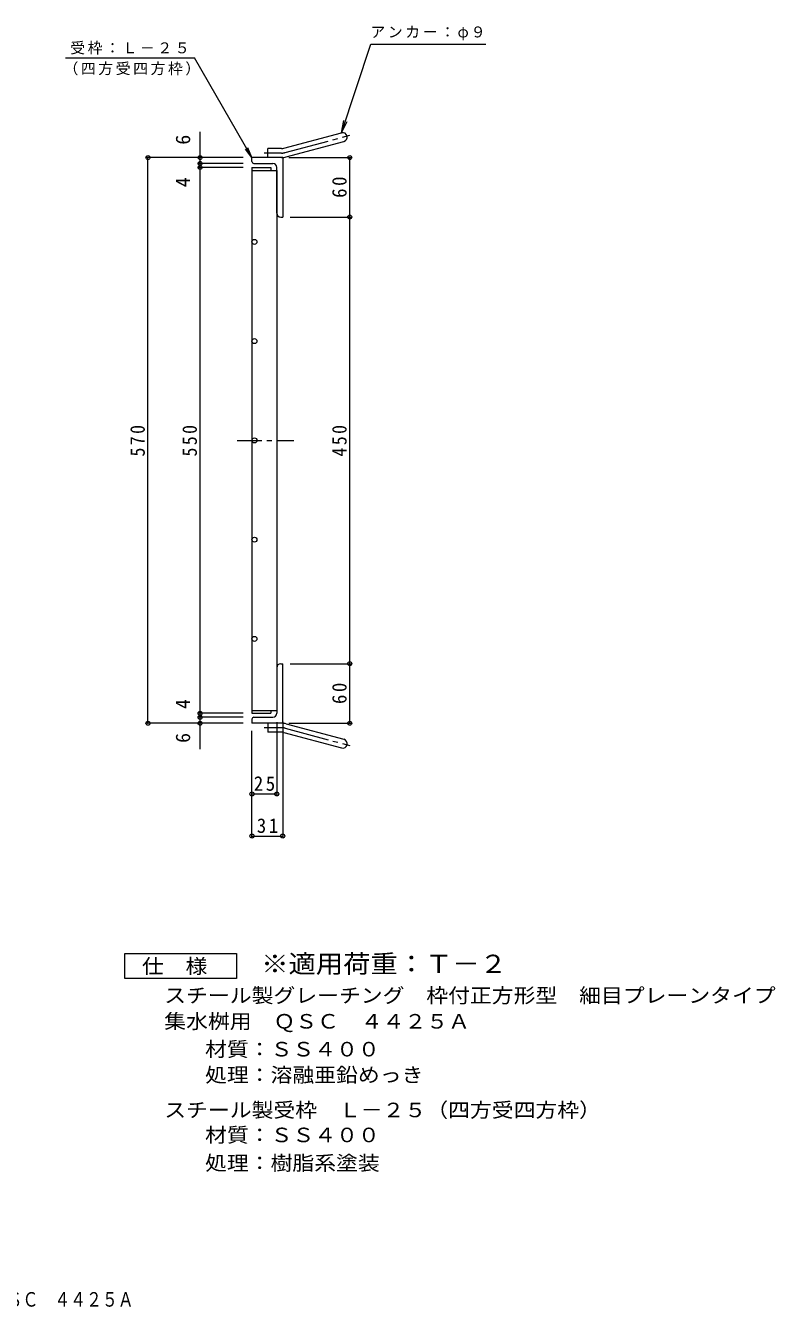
# Model space of a CAD drawing. Units: millimetres at full size, sheet at 1:5. Extents: x -730 to 864, y -685 to 658.
# Drawn here: x 109 to 864, y -685 to 609 of the extents above; entities that cross this region are included whole.
import ezdxf
from ezdxf.enums import TextEntityAlignment as Align

# ---------------------------------------------------------------- set-up
doc = ezdxf.new("R2010")
doc.units = ezdxf.units.MM
doc.header["$LTSCALE"] = 5
doc.header["$PDMODE"] = 32
doc.header["$PDSIZE"] = 4
doc.linetypes.add('CHAIN1', pattern=[8, 5, -1, 1, -1])
doc.linetypes.add('CHAIN2', pattern=[12, 9, -1, 1, -1])
for name, color, linetype, lineweight in [('B-1_ピット', 2, 'Continuous', 9), ('B-2_蓋', 3, 'Continuous', 9), ('B-4_寸法', 7, 'Continuous', 9), ('B-5_仕様文', 7, 'Continuous', 9), ('F-5_F-5ﾚｲﾔ', 2, 'Continuous', 9)]:
    doc.layers.add(name, color=color, linetype=linetype, lineweight=lineweight)
doc.styles.add('ＭＳ ゴシック', font='')
doc.styles.get('ＭＳ ゴシック').set_extended_font_data('MS Gothic')

msp = doc.modelspace()

# ---------------------------------------------------------------- linework, layer by layer
at = {"layer": 'B-1_ピット'}
for p, q in [((368.626, 485.882), (426.817, 501.474)), ((370.955, 477.189), (429.146, 492.781)), ((352.481, 476.575), (352.481, 485.575)), ((366.297, 485.575), (352.481, 485.575)), ((367.481, 476.575), (336.481, 476.575)), ((336.481, 472.575), (336.481, 476.575)), ((338.481, 470.575), (357.481, 470.575)), ((361.481, 420.575), (361.481, 466.575)), ((367.481, 476.575), (367.481, 416.575)), ((365.481, 416.575), (367.481, 416.575)), ((361.481, -37.426), (361.481, -83.426)), ((365.481, -33.426), (367.481, -33.426)), ((367.481, -93.426), (367.481, -33.426)), ((336.481, -89.426), (336.481, -93.426)), ((338.481, -87.426), (357.481, -87.426)), ((367.481, -93.426), (336.481, -93.426)), ((352.481, -93.426), (352.481, -102.426)), ((366.297, -102.426), (352.481, -102.426)), ((368.626, -102.732), (426.817, -118.325)), ((370.955, -94.039), (429.146, -109.631))]:
    msp.add_line(p, q, dxfattribs=at)
at = {"layer": 'B-1_ピット', "linetype": 'CHAIN2'}
for p, q in [((369.79, 481.535), (434.957, 498.997)), ((366.297, 481.075), (348.677, 481.075)), ((366.297, -97.926), (348.677, -97.926)), ((369.79, -98.386), (434.957, -115.847))]:
    msp.add_line(p, q, dxfattribs=at)
at = {"layer": 'B-1_ピット'}
for centre, radius, start, end in [((427.981, 497.128), 4.5, 285.00014, 104.99991), ((366.297, 494.575), 9, 270, 285.00002), ((338.481, 472.575), 2, 180, 270), ((357.481, 466.575), 4, 0, 90), ((366.297, 494.575), 18, 270, 285), ((365.481, 420.575), 4, 180, 270), ((365.481, -37.426), 4, 90, 180), ((338.481, -89.426), 2, 90, 180), ((357.481, -83.426), 4, 270, 0), ((366.297, -111.426), 18, 75, 90), ((366.297, -111.426), 9, 74.99998, 90), ((427.981, -113.978), 4.5, 255.00009, 74.99986)]:
    msp.add_arc(centre, radius, start, end, dxfattribs=at)
at = {"layer": 'B-1_ピット', "linetype": 'CHAIN2'}
for centre, start, end in [((366.297, 494.575), 270, 284.99995), ((366.297, -111.426), 75.00005, 90)]:
    msp.add_arc(centre, 13.5, start, end, dxfattribs=at)
at = {"layer": 'B-2_蓋'}
for p, q in [((336.481, 466.575), (336.481, -83.426)), ((336.481, 466.575), (355.481, 466.575)), ((355.481, 466.575), (355.481, 463.575)), ((336.481, 463.575), (361.482, 463.575)), ((361.482, 463.575), (361.482, -80.426)), ((336.481, -80.426), (361.482, -80.426)), ((336.481, -83.426), (355.481, -83.426)), ((355.481, -80.426), (355.481, -83.426))]:
    msp.add_line(p, q, dxfattribs=at)
at = {"layer": 'B-2_蓋', "linetype": 'CHAIN1'}
msp.add_line((321.586, 191.575), (378.562, 191.575), dxfattribs=at)
at = {"layer": 'B-2_蓋'}
for centre in [(338.982, 391.575), (338.982, 291.575), (338.982, 191.575), (338.982, 91.574), (338.982, -8.426)]:
    msp.add_circle(centre, 2.5, dxfattribs=at)
at = {"layer": 'B-4_寸法'}
for p, q in [((284.228, 470.575), (284.228, 502.375)), ((327.481, 476.575), (229.931, 476.575)), ((231.731, -93.426), (231.731, 476.575)), ((327.481, 470.575), (282.428, 470.575)), ((327.481, 466.575), (282.428, 466.575)), ((284.228, 466.575), (284.228, 470.575)), ((284.228, -83.426), (284.228, 466.575)), ((293.228, 476.575), (286.028, 476.575)), ((373.797, 476.575), (436.839, 476.575)), ((435.039, 416.575), (435.039, 476.575)), ((374.982, 416.575), (436.839, 416.575)), ((435.039, -33.426), (435.039, 416.575)), ((374.982, -33.426), (436.839, -33.426)), ((435.039, -93.426), (435.039, -33.426)), ((327.481, -83.426), (282.428, -83.426)), ((327.481, -87.426), (282.428, -87.426)), ((284.228, -87.426), (284.228, -83.426)), ((284.228, -119.688), (284.228, -87.426)), ((327.481, -93.426), (229.931, -93.426)), ((336.481, -208.893), (336.481, -100.926)), ((361.482, -92.426), (361.482, -166.488)), ((367.481, -91.926), (367.481, -208.893)), ((373.797, -93.426), (436.839, -93.426)), ((336.481, -164.688), (361.482, -164.688)), ((336.481, -207.093), (367.481, -207.093))]:
    msp.add_line(p, q, dxfattribs=at)
for p in [(231.731, 476.575), (284.228, 476.575), (284.228, 470.575), (284.228, 466.575), (435.039, 476.575), (435.039, 416.575), (435.039, -33.426), (284.228, -83.426), (284.228, -87.426), (231.731, -93.426), (284.228, -93.426), (435.039, -93.426), (336.481, -164.688), (361.482, -164.688), (336.481, -207.093), (367.481, -207.093)]:
    msp.add_point(p, dxfattribs=at)
at = {"layer": 'B-5_仕様文'}
for p, q in [((148.787, 577.075), (278.458, 577.075)), ((336.481, 476.575), (278.458, 577.075)), ((426.817, 501.474), (429.14, 513.756)), ((426.817, 501.474), (432.24, 512.736)), ((336.481, 476.575), (330.14, 484.839)), ((336.481, 476.575), (332.495, 486.199))]:
    msp.add_line(p, q, dxfattribs=at)
msp.add_lwpolyline([(426.817, 501.474), (456.201, 590.781), (572.217, 590.781)], dxfattribs=at)
at = {"layer": 'F-5_F-5ﾚｲﾔ'}
msp.add_lwpolyline([(208.346, -350.453), (208.346, -325.453), (320.846, -325.453), (320.846, -350.453)], close=True, dxfattribs=at)

# ---------------------------------------------------------------- texts
at = {"layer": 'B-4_寸法', "color": 2, "style": 'ＭＳ ゴシック'}
for s, p in [('6', (278.628, 489.529)), ('4', (278.628, 446.656)), ('4', (278.628, -79.091)), ('6', (278.628, -113.221))]:
    msp.add_text(s, height=14.66, rotation=90, dxfattribs=at).set_placement(p, align=Align.BOTTOM_LEFT)
at = {"layer": 'B-4_寸法', "color": 2, "char_height": 14.66, "attachment_point": 7, "rotation": 90, "style": 'ＭＳ ゴシック'}
for s, insert in [('\\T1.27;\\W0.95;60', (432.039, 435.95)), ('\\T1.27;\\W0.9;570', (228.731, 175.325)), ('\\T1.27;\\W0.9;550', (281.228, 175.325)), ('\\T1.27;\\W0.9;450', (432.039, 175.325)), ('\\T1.27;\\W0.95;60', (432.039, -74.051))]:
    msp.add_mtext(s, dxfattribs=dict(at, insert=insert))
at = {"layer": 'B-4_寸法', "color": 2, "char_height": 14.66, "attachment_point": 7, "style": 'ＭＳ ゴシック'}
for s, insert in [('\\T1.27;\\W0.95;25', (338.356, -161.688)), ('\\T1.27;\\W0.95;31', (341.356, -204.093))]:
    msp.add_mtext(s, dxfattribs=dict(at, insert=insert))
at = {"layer": 'B-5_仕様文', "char_height": 11, "attachment_point": 7, "style": 'ＭＳ ゴシック'}
for s, insert in [('\\T1.17;アンカー：φ９', (455.77, 594.612)), ('\\T1.17;受枠：Ｌ－２５', (153.423, 580.373)), ('\\T1.17;（四方受四方枠）', (146.546, 559.301))]:
    msp.add_mtext(s, dxfattribs=dict(at, insert=insert))
at = {"layer": 'F-5_F-5ﾚｲﾔ', "style": 'ＭＳ ゴシック'}
for s, width, p in [('仕\u3000様', 1.1, (225.596, -349.953)), ('スチール製グレーチング\u3000枠付正方形型\u3000細目プレーンタイプ', 1.1, (248.14, -379.413)), ('集水桝用\u3000ＱＳＣ\u3000４４２５Ａ', 1.1, (248.14, -405.475)), ('材質：ＳＳ４００', 1.1, (289.247, -433.545)), ('処理：溶融亜鉛めっき', 1.1, (289.246, -459.472)), ('スチール製受枠\u3000Ｌ－２５（四方受四方枠）', 1.1, (248.14, -494.826)), ('材質：ＳＳ４００', 1.1, (289.246, -519.967)), ('処理：樹脂系塗装', 1.1, (289.247, -548.251)), ('スチール製グレーチング\u3000枠付正方形型\u3000細目プレーンタイプ\u3000集水桝用\u3000ＱＳＣ\u3000４４２５Ａ', 0.8, (-470.5, -685.652))]:
    msp.add_text(s, height=14.66, dxfattribs=dict(at, width=width)).set_placement(p, align=Align.BOTTOM_LEFT)
at = {"layer": 'F-5_F-5ﾚｲﾔ', "color": 3, "style": 'ＭＳ ゴシック', "width": 1.1}
msp.add_text('※適用荷重：Ｔ－２', height=18.33, dxfattribs=at).set_placement((345.846, -350.453), align=Align.BOTTOM_LEFT)

doc.saveas('drawing.dxf')
